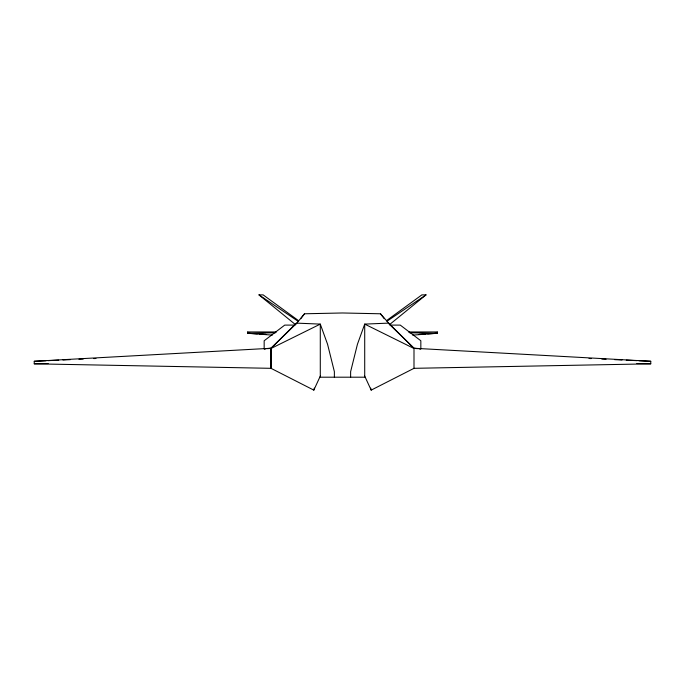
<?xml version="1.0" encoding="UTF-8"?>
<svg xmlns="http://www.w3.org/2000/svg" width="685" height="685" viewBox="0 0 685 685"><rect width="100%" height="100%" fill="white"/><g stroke="black" fill="none" stroke-linecap="round" stroke-linejoin="round"><path stroke-width="1.03" d="M264.162 348.828L264.162 340.762L284.729 325.101L294.798 325.101L271.003 348.263L264.162 348.828L265.232 348.905M334.374 377.204L334.374 371.664L327.567 344.264L320.289 324.108L296.34 323.115L271.003 348.263L34.25 361.278L34.25 363.812L271.003 368.325L313.816 390.125L320.289 376.116L320.289 324.108L271.003 348.485M412.738 335.111L437.278 333.278L437.287 331.96L408.466 331.96M313.816 390.125L314.287 388.121M295.312 324.955L304.517 313.781L342.5 312.976L380.483 313.781L388.66 323.115L413.997 348.263L420.838 348.828L420.838 340.762L400.271 325.101L390.202 325.101L413.997 348.263L650.75 361.278L650.75 363.812L413.997 368.325L371.184 390.125L364.711 376.116M300.724 318.705L304.517 313.781M389.628 324.544L426.036 294.875L421.874 294.875L386.477 320.649M387.008 321.197L426.036 294.875M267.595 348.639L270.267 348.451M419.768 348.905L420.838 348.828M419.177 334.314L425.565 333.946M427.697 333.826L437.278 333.278L437.278 331.96M34.25 361.278L45.955 360.755M48.078 360.652L58.713 360.173M62.969 359.985L70.418 359.642M78.929 359.257L83.185 359.068M93.819 358.589L95.951 358.486M276.534 331.96L247.713 331.96L247.722 333.278L275.464 332.773M34.25 363.812L48.155 363.547M295.372 324.544L258.964 294.875L263.126 294.875L298.523 320.649M409.536 332.773L437.278 333.278M636.844 363.547L650.75 363.812M589.049 358.486L591.181 358.589M601.815 359.068L606.071 359.257M614.582 359.642L622.031 359.985M626.287 360.173L636.922 360.652M639.045 360.755L650.75 361.278M247.722 331.96L247.722 333.278L257.303 333.826M259.435 333.946L265.823 334.314M414.733 348.451L417.405 348.639M247.722 333.278L272.262 335.111M413.997 348.485L364.711 324.108L357.433 344.264L350.626 371.664L350.626 377.204M258.964 294.875L297.992 321.197M380.483 313.781L384.276 318.705M389.688 324.955L388.66 323.115L364.711 324.108L364.711 377.195L320.289 377.195L320.289 376.116M370.713 388.121L371.184 390.125M413.997 348.263L413.997 368.325M271.003 348.263L271.003 368.325L271.003 348.263"/></g></svg>
